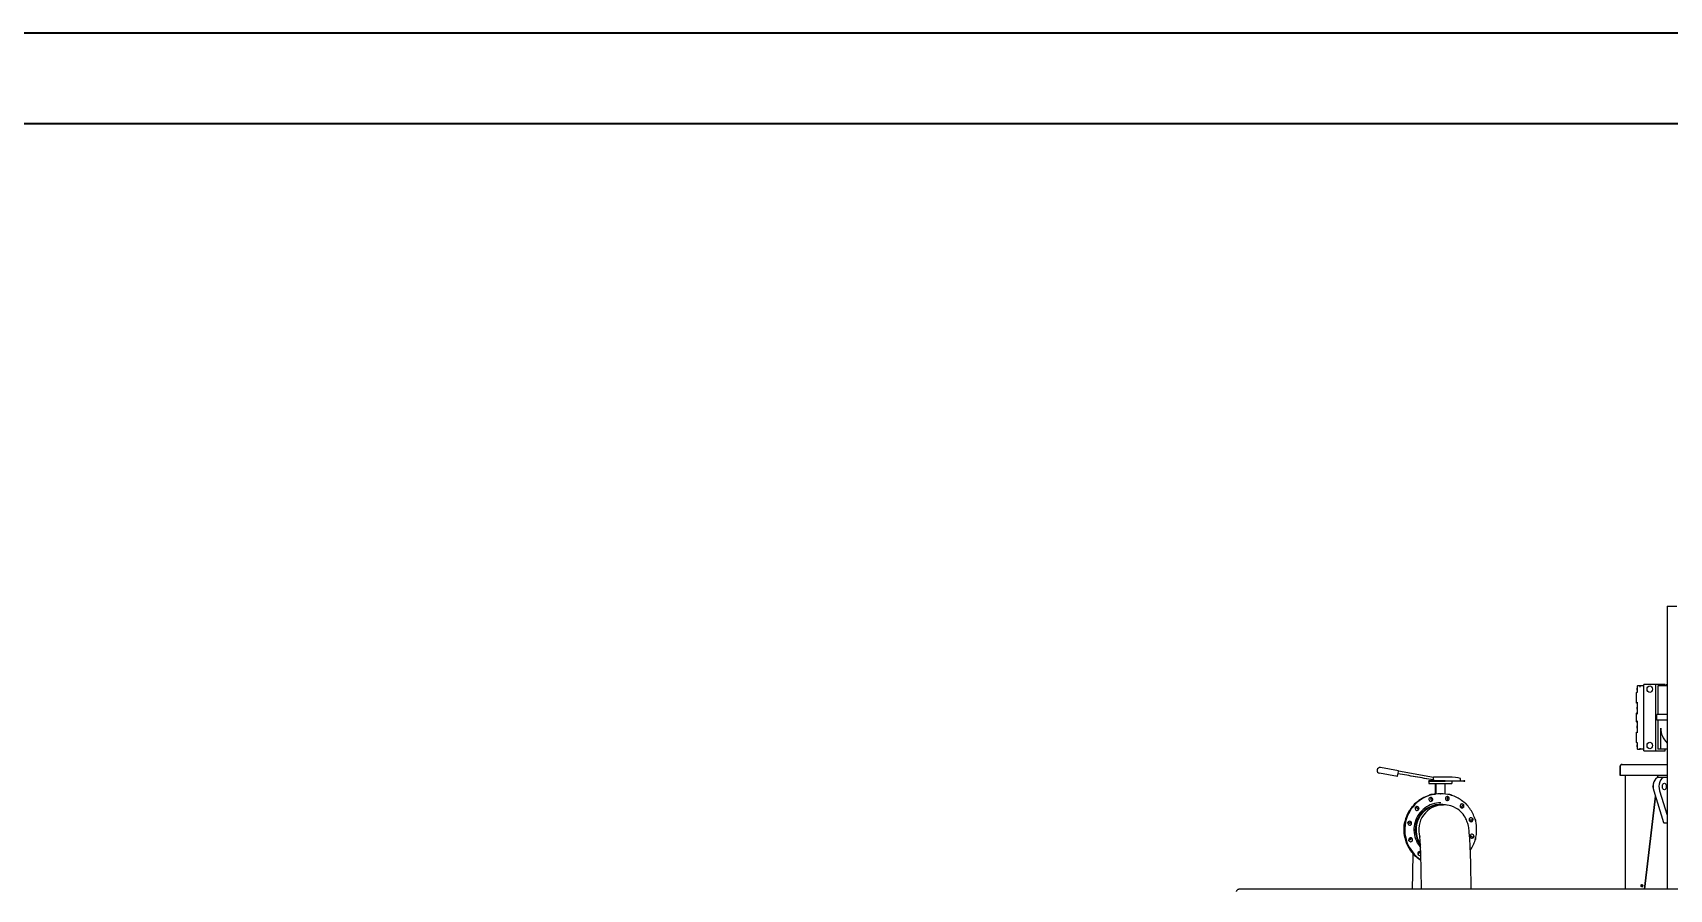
# Model space of a CAD drawing. Header units: millimetres. Extents: x 0 to 118900, y 0 to 84100.
# Drawn here: x 45974 to 54964, y 79400 to 84100 of the extents above; entities that cross this region are included whole.
import ezdxf

# ---------------------------------------------------------------- set-up
doc = ezdxf.new("R2010")
doc.units = ezdxf.units.MM
doc.header["$LTSCALE"] = 100
doc.layers.get('0').update_dxf_attribs({"lineweight": 18})
doc.layers.add('Border', color=7, linetype='Continuous', lineweight=35)
doc.layers.add('Visible', color=7, linetype='Continuous', lineweight=25)

# ---------------------------------------------------------------- blocks, each defined once
blk = doc.blocks.new('Borders Bigadan Border')
at = {"layer": 'Border'}
for p, q in [((0, 841), (1189, 841)), ((1184, 836), (20, 836))]:
    blk.add_line(p, q, dxfattribs=at)

msp = doc.modelspace()

# ---------------------------------------------------------------- linework, layer by layer
at = {"layer": 'Visible'}
for p, q in [((54952.37, 80952.7), (54952.37, 79400.35)), ((54952.37, 80952.7), (55005.37, 80952.7)), ((54781.53, 80479.2), (54784, 80479.2)), ((54781.53, 80479.2), (54781.53, 80462.82)), ((54786.42, 80479.2), (54784, 80479.2)), ((54786.42, 80503.15), (54785.65, 80502.39)), ((54785.65, 80502.39), (54786.42, 80502.39)), ((54785.65, 80502.39), (54785.65, 80492)), ((54785.65, 80492), (54786.42, 80492)), ((54785.65, 80492), (54786.42, 80491.24)), ((54786.42, 80509.2), (54786.42, 80479.2)), ((54803.41, 80515.2), (54789.95, 80515.2)), ((54803.41, 80509.2), (54803.41, 80515.2)), ((54824, 80515.2), (54803.41, 80515.2)), ((54824, 80159.2), (54824, 80523.2)), ((54888.71, 80523.2), (54824, 80523.2)), ((54941.34, 80523.2), (54888.71, 80523.2)), ((54888.71, 80523.2), (54888.71, 80159.2)), ((54952.37, 80515.2), (54900.47, 80515.2)), ((54900.47, 80515.2), (54900.47, 80358.2)), ((54941.34, 80515.2), (54941.34, 80523.2)), ((54952.37, 80520.7), (54946.91, 80520.7)), ((54946.91, 80515.2), (54946.91, 80520.7)), ((54781.53, 80444.54), (54781.53, 80430.82)), ((54786.42, 80399.15), (54785.65, 80398.39)), ((54785.65, 80398.39), (54785.65, 80388)), ((54786.42, 80398.39), (54785.65, 80398.39)), ((54785.65, 80388), (54786.42, 80387.24)), ((54786.42, 80388), (54785.65, 80388)), ((54786.42, 80426.1), (54786.42, 80360.29)), ((54781.53, 80348.54), (54781.53, 80334.82)), ((54786.42, 80296.15), (54785.65, 80295.39)), ((54785.65, 80295.39), (54785.65, 80285)), ((54786.42, 80295.39), (54785.65, 80295.39)), ((54785.65, 80285), (54786.42, 80284.24)), ((54786.42, 80285), (54785.65, 80285)), ((54786.42, 80323.1), (54786.42, 80257.29)), ((54952.37, 80358.2), (54894.59, 80358.2)), ((54894.59, 80328.2), (54894.59, 80358.2)), ((54952.37, 80328.2), (54894.59, 80328.2)), ((54900.47, 80328.2), (54900.47, 80168.2)), ((54916.64, 80168.2), (54916.64, 80284.28)), ((54781.53, 80252.54), (54781.53, 80238.82)), ((54781.53, 80220.54), (54781.53, 80204.2)), ((54784, 80204.2), (54781.53, 80204.2)), ((54784, 80204.2), (54786.42, 80204.2)), ((54786.42, 80192.15), (54785.65, 80191.39)), ((54785.65, 80191.39), (54785.65, 80181)), ((54786.42, 80191.39), (54785.65, 80191.39)), ((54786.42, 80204.2), (54786.42, 80174.2)), ((54785.65, 80181), (54786.42, 80180.24)), ((54786.42, 80181), (54785.65, 80181)), ((54789.95, 80168.2), (54803.41, 80168.2)), ((54803.41, 80168.2), (54803.41, 80174.2)), ((54824, 80168.2), (54803.41, 80168.2)), ((54824, 80159.2), (54888.71, 80159.2)), ((54888.71, 80159.2), (54941.34, 80159.2)), ((54916.64, 80168.2), (54900.47, 80168.2)), ((54952.37, 80168.2), (54916.64, 80168.2)), ((54941.34, 80159.2), (54941.34, 80168.2)), ((53470.32, 80018.53), (53371.92, 80035.89)), ((53475.88, 80050.04), (53377.48, 80067.41)), ((53475.92, 80049.03), (53667.85, 80015.2)), ((53695.4, 80015.2), (53667.85, 80015.2)), ((53694.62, 80016.2), (53695.5, 80016.2)), ((53694.62, 80015.2), (53694.62, 80016.2)), ((53695.5, 80016.2), (53717.49, 80016.2)), ((53695.5, 80014.94), (53695.5, 80016.2)), ((53717.49, 80014.63), (53717.49, 80016.2)), ((53752, 80015.2), (53717.49, 80015.2)), ((54693.18, 80074.2), (54693.18, 80024.2)), ((54694.44, 80024.2), (54693.18, 80024.2)), ((54694.44, 80024.2), (54694.44, 80074.2)), ((54952.37, 80024.2), (54694.44, 80024.2)), ((54704.21, 80084.19), (54704.21, 80084.2)), ((54704.21, 80084.2), (54704.36, 80084.2)), ((54704.36, 80084.2), (54952.37, 80084.2)), ((54721.24, 80024.2), (54721.24, 79400.35)), ((54898.96, 80012.4), (54900.34, 80024.2)), ((54900.34, 80024.2), (54898.96, 80012.4)), ((54936.52, 80013.2), (54904.17, 80013.2)), ((54952.37, 80013.2), (54936.52, 80013.2)), ((53733.27, 79995.2), (53643.55, 79995.2)), ((53643.55, 79992.2), (53643.55, 79995.2)), ((53643.55, 79992.2), (53733.27, 79992.2)), ((53643.55, 79992.2), (53643.55, 79980.2)), ((53643.55, 79992.2), (53733.27, 79992.2)), ((53643.55, 79980.2), (53768.55, 79980.2)), ((53661.84, 79920.23), (53659.76, 79920.23)), ((53666.76, 79995.2), (53666.76, 79999.21)), ((53668.41, 79995.2), (53668.41, 80001.2)), ((53679.04, 79921.59), (53679.04, 79980.2)), ((53681.12, 79980.2), (53681.12, 79921.89)), ((53707.77, 79923.7), (53708.27, 79923.7)), ((53733.07, 79922.13), (53733.07, 79980.2)), ((53733.27, 79995.2), (53834.4, 79995.2)), ((53834.4, 79992.2), (53733.27, 79992.2)), ((53752.35, 79920.23), (53750.27, 79920.23)), ((53768.55, 79992.2), (53768.55, 79980.2)), ((53816.03, 79995.2), (53816.03, 80001.2)), ((53840.04, 79995.2), (53834.4, 79995.2)), ((53834.4, 79992.2), (53840.04, 79992.2)), ((53840.04, 79992.2), (53840.04, 79995.2)), ((54878.23, 79939.67), (54932.58, 79766.37)), ((54910.58, 79939.67), (54952.37, 79806.41)), ((53707.73, 79862.7), (53708.61, 79862.7)), ((53708.61, 79862.7), (53723.58, 79862.7)), ((54827.47, 79400.35), (54887.14, 79911.23)), ((54887.14, 79911.23), (54827.47, 79400.35)), ((54935.69, 79763.2), (54952.37, 79763.2)), ((57818.06, 79400.35), (52606.05, 79400.35))]:
    msp.add_line(p, q, dxfattribs=at)
msp.add_arc((53374.7, 80051.65), 16, 79.992152, 259.992152, dxfattribs=at)
for centre, major_axis, ratio, start_param, end_param in [((54789.95, 80509.2), (0, 6), 0.5880512, 0, 1.5707963), ((54767.45, 80421.7), (-26.56, 19.03), 0.3340259, 4.179197, 4.3625198), ((54760.32, 80357.7), (-26.56, -19.03), 0.3340259, 2.2566924, 2.3978317), ((54760.32, 80325.7), (-26.56, 19.03), 0.3340259, 3.8853536, 4.0264929), ((54807.01, 80373.5), (-25.3, -18.13), 0.3340259, 5.3906592, 5.5493312), ((54808.02, 80309.7), (-26.56, 19.03), 0.3340259, 0.7437609, 0.8936016), ((55126.18, 80284.28), (-209.53, 0), 0.7158837, 0, 0.5926241), ((54767.45, 80261.7), (-26.56, -19.03), 0.3340259, 1.9206655, 2.1039883), ((54789.95, 80174.2), (0, -6), 0.5880512, 4.712389, 6.2831853), ((53473.1, 80034.28), (2.78, 15.76), 0.0393924, 3.1415927, 6.2831853), ((53667.85, 80001.2), (0, 14), 0.0400001, 4.712389, 6.2831853), ((53752, 80001.2), (71.47, 0), 0.195875, 0.4625237, 1.5707963), ((54904.17, 79963.2), (0, 50), 0.5880512, 0, 2.0607537), ((54936.52, 79963.2), (0, 50), 0.5880512, 0, 2.0607537), ((53707.77, 79726.2), (0, 197.5), 0.9991997, 0, 2.5613365), ((53659.76, 79895.23), (0, 25), 0.9991997, 0, 0.8253531), ((53661.84, 79895.23), (0, 25), 0.9991997, 6.0505281, 7.0469463), ((53704.33, 79726.2), (0, 197.5), 0.9991997, 0.1285536, 0.1962107), ((53750.27, 79895.23), (0, 25), 0.9991997, 0, 0.1504782), ((53752.35, 79895.23), (0, 25), 0.9991997, 5.5770922, 6.4787926), ((53815.46, 80001.2), (0, 14), 0.0407889, 4.712389, 5.1749126), ((54876.87, 79963.2), (0, 6), 0.8088237, 0.4071826, 2.7344101), ((54878.63, 79963.2), (0, -6), 0.8088237, 4.0351152, 5.3896627), ((53704.33, 79726.2), (0, 197.5), 0.9991997, 0.8356674, 1.2572148), ((53581.37, 79849.94), (0, 25), 0.9991997, 0.1503861, 1.442485), ((53440.43, 79879.59), (0, 120), 0.9991997, 4.5009024, 4.5064748), ((53440.75, 79879.59), (0, -120), 0.9991997, 1.3635482, 1.3648821), ((53582.57, 79849.94), (0, -25), 0.9991997, 4.5064748, 4.5128331), ((53707.77, 79726.2), (0, 139.5), 0.9991997, 6.0368294, 8.4995935), ((53583.45, 79849.94), (0, 25), 0.9991997, 0.261988, 1.3142929), ((53708.61, 79726.2), (0, 136.5), 0.9991997, 0, 2.17104), ((53708.61, 79726.2), (0, 136.5), 0.9991997, 0, 2.17104), ((53578.22, 79842.63), (0, 10.75), 0.9991997, 1.065417, 6.9034519), ((53704.33, 79726.2), (0, 197.5), 0.9991997, 0.3147073, 0.7296141), ((53583.45, 79849.94), (0, -8.65), 0.9991997, 4.3513049, 6.9370949), ((53552.63, 79991.88), (0, -120), 0.9991997, 0.2059142, 0.2082128), ((53577.98, 79842.63), (0, -10.75), 0.9991997, 0.011172, 3.1304207), ((53723.58, 79726.2), (0, 136.5), 0.9991997, 0, 1.8739651), ((53723.58, 79726.2), (0, 136.5), 0.9991997, 0, 1.8739651), ((53581.37, 79849.94), (0, -8.65), 0.9991997, 0.12062, 0.9610817), ((53653.87, 79892.35), (0, 10.75), 0.9991997, 0.5418182, 6.3798531), ((53661.84, 79895.23), (0, -8.65), 0.9991997, 3.713203, 6.3862437), ((53653.63, 79892.35), (0, -10.75), 0.9991997, 0.011172, 3.1304207), ((53659.76, 79895.23), (0, -8.65), 0.9991997, 0.12062, 0.3957826), ((53744.24, 79897.55), (0, -10.75), 0.9991997, 3.1598121, 8.997847), ((53752.35, 79895.23), (0, 8.65), 0.9991997, 6.2442993, 8.9218125), ((53744, 79897.55), (0, -10.75), 0.9991997, 0.011172, 2.7146617), ((53750.27, 79895.23), (0, 8.65), 0.9991997, 5.9638716, 6.1625653), ((53825.1, 79856.84), (0, -10.75), 0.9991997, 2.6362133, 8.4742482), ((53830.74, 79849.94), (0, 8.65), 0.9991997, 5.6866186, 8.2858186), ((53824.86, 79856.84), (0, 10.75), 0.9991997, 5.777806, 6.2720133), ((53824.86, 79856.84), (0, -10.75), 0.9991997, 0.011172, 2.1910629), ((53828.66, 79849.94), (0, 8.65), 0.9991997, 5.3737098, 6.1625653), ((53830.74, 79849.94), (0, 25), 0.9991997, 5.1110019, 5.8942718), ((53704.33, 79726.2), (0, 197.5), 0.9991997, 1.3587585, 1.7828341), ((53536.11, 79771.49), (0, 25), 0.9991997, 0.6165805, 2.0094611), ((53538.19, 79771.49), (0, -25), 0.9991997, 3.9099483, 4.9932363), ((53399.36, 79726.2), (0, 120), 0.9991997, 5.0171003, 5.0300735), ((53537.31, 79771.49), (0, -25), 0.9991997, 5.0300735, 5.06441), ((53399.68, 79726.2), (0, -120), 0.9991997, 1.8810564, 1.8884809), ((53440.43, 79879.59), (0, 120), 0.9991997, 3.8711057, 3.8827786), ((53440.75, 79879.59), (0, -120), 0.9991997, 0.729513, 0.7359137), ((53537.31, 79771.49), (0, -25), 0.9991997, 3.8413478, 3.8711057), ((53537.53, 79761.71), (0, 10.75), 0.9991997, 1.5890158, 7.4270506), ((53538.19, 79771.49), (0, -8.65), 0.9991997, 4.9773857, 7.4280974), ((53536.11, 79771.49), (0, -8.65), 0.9991997, 0.12062, 1.3543472), ((53537.29, 79761.71), (0, -10.75), 0.9991997, 0.011172, 3.1304207), ((53874.78, 79781.12), (0, -10.75), 0.9991997, 2.1126145, 7.9506494), ((53876, 79771.49), (0, 8.65), 0.9991997, 5.1896638, 7.655655), ((53874.54, 79781.12), (0, 10.75), 0.9991997, 5.2542072, 6.2720133), ((53874.54, 79781.12), (0, -10.75), 0.9991997, 0.011172, 1.6674641), ((53873.92, 79771.49), (0, 8.65), 0.9991997, 4.9669036, 6.1625653), ((53876, 79771.49), (0, 25), 0.9991997, 4.6231967, 5.3287516), ((54935.69, 79769.2), (0, -6), 0.5880512, 5.2023463, 6.2831853), ((53536.11, 79680.9), (0, 25), 0.9991997, 1.1321316, 2.5250121), ((53538.19, 79680.9), (0, -25), 0.9991997, 4.4315416, 5.5148296), ((53399.36, 79726.2), (0, 120), 0.9991997, 4.3947044, 4.4076777), ((53399.68, 79726.2), (0, -120), 0.9991997, 1.2531118, 1.2605363), ((53537.31, 79680.9), (0, -25), 0.9991997, 4.360368, 4.3947044), ((53704.33, 79726.2), (0, 197.5), 0.9991997, 1.8843779, 2.3059253), ((53440.43, 79572.81), (0, 120), 0.9991997, 5.5419993, 5.5536723), ((53537.31, 79680.9), (0, -25), 0.9991997, 5.5536723, 5.5834301), ((53440.75, 79572.81), (0, -120), 0.9991997, 2.405679, 2.4120797), ((53542.73, 79671.27), (0, 10.75), 0.9991997, 2.1126145, 7.9506494), ((53538.19, 79680.9), (0, -8.65), 0.9991997, 5.5582115, 7.8773021), ((53536.11, 79680.9), (0, -8.65), 0.9991997, 0.12062, 1.6736057), ((53542.49, 79671.27), (0, -10.75), 0.9991997, 0.011172, 3.1304207), ((53879.98, 79690.68), (0, -10.75), 0.9991997, 1.5890158, 7.4270506), ((53876, 79680.9), (0, 8.65), 0.9991997, 4.7370788, 7.0694602), ((53873.92, 79680.9), (0, 8.65), 0.9991997, 4.6431833, 6.1625653), ((53879.74, 79690.68), (0, 10.75), 0.9991997, 4.7306084, 6.2720133), ((53879.74, 79690.68), (0, -10.75), 0.9991997, 0.011172, 1.1438653), ((53876, 79680.9), (0, 25), 0.9991997, 4.0960263, 4.8015812), ((53581.37, 79602.45), (0, -25), 0.9991997, 4.8407003, 6.1327992), ((53440.43, 79572.81), (0, 120), 0.9991997, 4.9183032, 4.9238756), ((53440.75, 79572.81), (0, -120), 0.9991997, 1.7767106, 1.7780444), ((53582.57, 79602.45), (0, -25), 0.9991997, 4.9119449, 4.9183032), ((53583.45, 79602.45), (0, -25), 0.9991997, 4.9688924, 6.0211973), ((53704.33, 79726.2), (0, 197.5), 0.9991997, 2.4119785, 2.5824168), ((53552.63, 79460.52), (0, 120), 0.9991997, 6.0749725, 6.0772711), ((53592.41, 79595.55), (0, 10.75), 0.9991997, 5.7207322, 8.4742482), ((53583.45, 79602.45), (0, -8.65), 0.9991997, 6.0898245, 8.3066899), ((53581.37, 79602.45), (0, -8.65), 0.9991997, 0.12062, 1.9740602), ((53592.41, 79595.55), (0, -10.75), 0.9991997, 5.777806, 6.9180617), ((53592.17, 79595.55), (0, 10.75), 0.9991997, 5.6934007, 6.2720133), ((53592.17, 79595.55), (0, -10.75), 0.9991997, 0.011172, 0.6622098), ((54815.05, 79418.84), (0, 6), 0.8088237, 0.1827772, 2.9588154), ((54815.05, 79418.84), (0, -4.19), 0.8088237, 2.2934131, 7.1313649), ((54817.99, 79418.84), (0, -4.19), 0.8088237, 3.590526, 5.834252)]:
    msp.add_ellipse(centre, major_axis=major_axis, ratio=ratio, start_param=start_param, end_param=end_param, dxfattribs=at)
for centre, major_axis, ratio in [((54856.35, 80498.2), (0, 18), 0.8088237), ((54856.35, 80188.2), (0, 18), 0.8088237), ((54936.52, 79963.2), (0, -18), 0.5880512), ((54813.29, 79418.84), (0, -6), 0.8088237)]:
    msp.add_ellipse(centre, major_axis=major_axis, ratio=ratio, dxfattribs=at)
for points, knots in [([(54781.53, 80462.82), (54781.53, 80462.78), (54781.53, 80462.74), (54781.53, 80462.37), (54781.54, 80462.03), (54781.56, 80461.7)], [0.71496375, 0.71496375, 0.71496375, 0.71496375, 0.72921326, 0.72921326, 0.84427189, 0.84427189, 0.84427189, 0.84427189]), ([(54781.56, 80461.7), (54781.62, 80460.95), (54781.71, 80460.12), (54781.89, 80458.36), (54781.97, 80457.43), (54782.09, 80455.55), (54782.12, 80454.61), (54782.12, 80453.7), (54782.12, 80452.78), (54782.09, 80451.84), (54781.97, 80449.96), (54781.89, 80449.03), (54781.71, 80447.27), (54781.62, 80446.45), (54781.56, 80445.7)], [-0.8140675, -0.8140675, -0.8140675, -0.8140675, -0.547021, -0.547021, -0.2735105, -0.2735105, 0, 0, 0, 0.2735105, 0.2735105, 0.547021, 0.547021, 0.8140675, 0.8140675, 0.8140675, 0.8140675]), ([(54781.56, 80445.7), (54781.56, 80445.61), (54781.55, 80445.52), (54781.53, 80445.14), (54781.53, 80444.84), (54781.53, 80444.54)], [4.5785227, 4.5785227, 4.5785227, 4.5785227, 4.6072949, 4.6072949, 4.70720762, 4.70720762, 4.70720762, 4.70720762]), ([(54781.53, 80430.82), (54781.53, 80430.78), (54781.53, 80430.74), (54781.53, 80430.37), (54781.54, 80430.03), (54781.56, 80429.7)], [0.71496375, 0.71496375, 0.71496375, 0.71496375, 0.72921326, 0.72921326, 0.84427189, 0.84427189, 0.84427189, 0.84427189]), ([(54781.56, 80429.7), (54781.62, 80428.95), (54781.71, 80428.12), (54781.89, 80426.36), (54781.97, 80425.43), (54782.04, 80424.35), (54782.05, 80424.22), (54782.06, 80424.08)], [-0.81406748, -0.81406748, -0.81406748, -0.81406748, -0.54702099, -0.54702099, -0.27351049, -0.27351049, -0.23359045, -0.23359045, -0.23359045, -0.23359045]), ([(54784, 80426.1), (54783.56, 80425.72), (54783.12, 80425.3), (54782.48, 80424.61), (54782.25, 80424.33), (54782.06, 80424.08)], [0, 0, 0, 0, 0.19958644, 0.19958644, 0.34985164, 0.34985164, 0.34985164, 0.34985164]), ([(54782.06, 80424.08), (54782.08, 80424.05), (54782.1, 80424.01), (54782.24, 80423.8), (54782.38, 80423.64), (54782.52, 80423.51)], [-1.155633228, -1.155633228, -1.155633228, -1.155633228, -1.141855615, -1.141855615, -1.0661431, -1.0661431, -1.0661431, -1.0661431]), ([(54781.56, 80349.7), (54781.56, 80349.61), (54781.55, 80349.52), (54781.53, 80349.14), (54781.53, 80348.84), (54781.53, 80348.54)], [4.5785227, 4.5785227, 4.5785227, 4.5785227, 4.6072949, 4.6072949, 4.70720762, 4.70720762, 4.70720762, 4.70720762]), ([(54781.53, 80334.82), (54781.53, 80334.78), (54781.53, 80334.74), (54781.53, 80334.37), (54781.54, 80334.03), (54781.56, 80333.7)], [0.71496375, 0.71496375, 0.71496375, 0.71496375, 0.72921326, 0.72921326, 0.84427189, 0.84427189, 0.84427189, 0.84427189]), ([(54781.86, 80362.58), (54781.93, 80361.9), (54781.99, 80361.2), (54782.09, 80359.55), (54782.12, 80358.61), (54782.12, 80357.7), (54782.12, 80356.78), (54782.09, 80355.84), (54781.97, 80353.96), (54781.89, 80353.03), (54781.71, 80351.27), (54781.62, 80350.45), (54781.56, 80349.7)], [-0.478438, -0.478438, -0.478438, -0.478438, -0.2735105, -0.2735105, 0, 0, 0, 0.2735105, 0.2735105, 0.547021, 0.547021, 0.8140675, 0.8140675, 0.8140675, 0.8140675]), ([(54781.56, 80333.7), (54781.62, 80332.95), (54781.71, 80332.12), (54781.89, 80330.36), (54781.97, 80329.43), (54782.09, 80327.55), (54782.12, 80326.61), (54782.12, 80325.7), (54782.12, 80324.78), (54782.09, 80323.84), (54781.99, 80322.2), (54781.93, 80321.5), (54781.86, 80320.81)], [-0.8140675, -0.8140675, -0.8140675, -0.8140675, -0.547021, -0.547021, -0.2735105, -0.2735105, 0, 0, 0, 0.2735105, 0.2735105, 0.478438, 0.478438, 0.478438, 0.478438]), ([(54784, 80360.29), (54783.56, 80360.67), (54783.12, 80361.09), (54782.39, 80361.88), (54782.09, 80362.25), (54781.88, 80362.55), (54781.87, 80362.56), (54781.86, 80362.58)], [0, 0, 0, 0, 0.19958644, 0.19958644, 0.39917289, 0.39917289, 0.40724027, 0.40724027, 0.40724027, 0.40724027]), ([(54784, 80323.1), (54783.56, 80322.72), (54783.12, 80322.3), (54782.39, 80321.51), (54782.09, 80321.14), (54781.88, 80320.84), (54781.87, 80320.83), (54781.86, 80320.81)], [0, 0, 0, 0, 0.19958644, 0.19958644, 0.39917289, 0.39917289, 0.40724027, 0.40724027, 0.40724027, 0.40724027]), ([(54781.56, 80253.7), (54781.56, 80253.61), (54781.55, 80253.52), (54781.53, 80253.14), (54781.53, 80252.84), (54781.53, 80252.54)], [4.5785227, 4.5785227, 4.5785227, 4.5785227, 4.6072949, 4.6072949, 4.70720762, 4.70720762, 4.70720762, 4.70720762]), ([(54781.53, 80238.82), (54781.53, 80238.78), (54781.53, 80238.74), (54781.53, 80238.37), (54781.54, 80238.03), (54781.56, 80237.7)], [0.71496375, 0.71496375, 0.71496375, 0.71496375, 0.72921326, 0.72921326, 0.84427189, 0.84427189, 0.84427189, 0.84427189]), ([(54781.56, 80221.7), (54781.56, 80221.61), (54781.55, 80221.52), (54781.53, 80221.14), (54781.53, 80220.84), (54781.53, 80220.54)], [4.5785227, 4.5785227, 4.5785227, 4.5785227, 4.6072949, 4.6072949, 4.70720762, 4.70720762, 4.70720762, 4.70720762]), ([(54782.06, 80259.31), (54782.05, 80259.17), (54782.04, 80259.04), (54781.97, 80257.96), (54781.89, 80257.03), (54781.71, 80255.27), (54781.62, 80254.45), (54781.56, 80253.7)], [0.23359045, 0.23359045, 0.23359045, 0.23359045, 0.27351049, 0.27351049, 0.54702099, 0.54702099, 0.81406748, 0.81406748, 0.81406748, 0.81406748]), ([(54781.56, 80237.7), (54781.62, 80236.95), (54781.71, 80236.12), (54781.89, 80234.36), (54781.97, 80233.43), (54782.09, 80231.55), (54782.12, 80230.61), (54782.12, 80229.7), (54782.12, 80228.78), (54782.09, 80227.84), (54781.97, 80225.96), (54781.89, 80225.03), (54781.71, 80223.27), (54781.62, 80222.45), (54781.56, 80221.7)], [-0.8140675, -0.8140675, -0.8140675, -0.8140675, -0.547021, -0.547021, -0.2735105, -0.2735105, 0, 0, 0, 0.2735105, 0.2735105, 0.547021, 0.547021, 0.8140675, 0.8140675, 0.8140675, 0.8140675]), ([(54782.52, 80259.88), (54782.38, 80259.75), (54782.24, 80259.59), (54782.1, 80259.38), (54782.08, 80259.35), (54782.06, 80259.31)], [-1.681979215, -1.681979215, -1.681979215, -1.681979215, -1.6062667, -1.6062667, -1.592489087, -1.592489087, -1.592489087, -1.592489087]), ([(54784, 80257.29), (54783.56, 80257.67), (54783.12, 80258.09), (54782.48, 80258.78), (54782.25, 80259.06), (54782.06, 80259.31)], [0, 0, 0, 0, 0.19958644, 0.19958644, 0.34985164, 0.34985164, 0.34985164, 0.34985164]), ([(53666.84, 79999.2), (53634.09, 80005.01), (53601.34, 80010.85), (53536.94, 80022.33), (53505.28, 80027.97), (53473.62, 80033.59)], [0, 0, 0, 0, 10.0000013, 10.0000013, 19.6682252, 19.6682252, 19.6682252, 19.6682252]), ([(53668.33, 79999.2), (53635.51, 80005.01), (53602.7, 80010.85), (53537.81, 80022.39), (53505.73, 80028.09), (53473.65, 80033.78)], [0, 0, 0, 0, 10.0000013, 10.0000013, 19.7747896, 19.7747896, 19.7747896, 19.7747896]), ([(54704.21, 80084.2), (54701.32, 80084.2), (54698.45, 80083.12), (54696.41, 80081.27), (54694.5, 80079.54), (54693.34, 80077.16), (54693.19, 80074.72), (54693.18, 80074.55), (54693.18, 80074.37), (54693.18, 80074.2)], [1.5707963, 1.5707963, 1.5707963, 1.5707963, 2.3561945, 2.3561945, 2.3561945, 3.0889928, 3.0889928, 3.0889928, 3.1415927, 3.1415927, 3.1415927, 3.1415927]), ([(54694.44, 80074.2), (54694.44, 80076.64), (54695.36, 80079.07), (54696.99, 80080.89), (54698.64, 80082.74), (54701, 80083.93), (54703.46, 80084.15), (54703.76, 80084.18), (54704.06, 80084.2), (54704.36, 80084.2)], [-3.1415927, -3.1415927, -3.1415927, -3.1415927, -2.4087943, -2.4087943, -2.4087943, -1.6614579, -1.6614579, -1.6614579, -1.5707963, -1.5707963, -1.5707963, -1.5707963]), ([(53666.88, 79999.45), (53666.87, 79999.34), (53666.86, 79999.26), (53666.85, 79999.22), (53666.85, 79999.2), (53666.84, 79999.2), (53666.84, 79999.2)], [0.33660056, 0.33660056, 0.33660056, 0.33660056, 0.44667898, 0.44667898, 0.44667898, 0.50225962, 0.50225962, 0.50225962, 0.50225962]), ([(53668.41, 80001.2), (53668.41, 80000.66), (53668.4, 80000.13), (53668.39, 79999.75), (53668.38, 79999.48), (53668.36, 79999.29), (53668.35, 79999.22), (53668.34, 79999.2), (53668.34, 79999.2), (53668.33, 79999.2)], [0, 0, 0, 0, 0.25614449, 0.25614449, 0.25614449, 0.44667898, 0.44667898, 0.44667898, 0.5022548, 0.5022548, 0.5022548, 0.5022548]), ([(53870.97, 79614.4), (53882.54, 79631.27), (53891.47, 79649.96), (53903.37, 79689.74), (53906.16, 79710.9), (53904.93, 79753.02), (53900.92, 79773.97), (53886.51, 79813.56), (53876.12, 79832.19), (53850, 79865.24), (53834.28, 79879.65), (53799.1, 79902.8), (53779.65, 79911.53), (53742.69, 79921.43), (53725.48, 79923.7), (53708.27, 79923.7)], [1.9588365, 1.9588365, 1.9588365, 1.9588365, 2.2697012, 2.2697012, 2.5897264, 2.5897264, 2.9097565, 2.9097565, 3.2297796, 3.2297796, 3.5497866, 3.5497866, 3.8697747, 3.8697747, 4.1313466, 4.1313466, 4.1313466, 4.1313466]), ([(53515.73, 79785.94), (53516.56, 79788.57), (53517.45, 79791.18), (53525.6, 79813.56), (53535.99, 79832.19), (53552.01, 79852.47), (53555.12, 79856.12), (53558.35, 79859.64)], [2.92532956, 2.92532956, 2.92532956, 2.92532956, 2.96720015, 2.96720015, 3.28722325, 3.28722325, 3.35990756, 3.35990756, 3.35990756, 3.35990756]), ([(53708.27, 79873.7), (53692.55, 79873.7), (53676.84, 79871.16), (53646.99, 79861.26), (53632.87, 79853.9), (53607.65, 79835.1), (53596.56, 79823.67), (53578.53, 79797.89), (53571.59, 79783.55), (53562.58, 79753.41), (53560.51, 79737.61), (53561.42, 79706.16), (53564.42, 79690.51), (53575.18, 79660.94), (53582.94, 79647.03), (53594.11, 79632.89), (53595.58, 79631.12), (53597.08, 79629.39)], [4.1313466, 4.1313466, 4.1313466, 4.1313466, 4.45139, 4.45139, 4.7714248, 4.7714248, 5.0914372, 5.0914372, 5.4114223, 5.4114223, 5.7313861, 5.7313861, 6.0513429, 6.0513429, 6.3713097, 6.3713097, 6.4180404, 6.4180404, 6.4180404, 6.4180404]), ([(53568.82, 79847.84), (53568.89, 79847.98), (53568.98, 79848.12), (53569.59, 79849.12), (53570.24, 79849.9), (53571.3, 79850.87), (53571.63, 79851.13), (53571.97, 79851.38)], [-2.17747426, -2.17747426, -2.17747426, -2.17747426, -2.12868784, -2.12868784, -1.82469566, -1.82469566, -1.69810299, -1.69810299, -1.69810299, -1.69810299]), ([(53571.9, 79873.07), (53579.27, 79879.7), (53587.14, 79885.78), (53610.32, 79901.03), (53626.56, 79908.8), (53643.55, 79914.26)], [3.45657572, 3.45657572, 3.45657572, 3.45657572, 3.60723023, 3.60723023, 3.87836828, 3.87836828, 3.87836828, 3.87836828]), ([(53648.34, 79901.56), (53648.47, 79901.65), (53648.62, 79901.73), (53649.65, 79902.29), (53650.6, 79902.64), (53652, 79902.95), (53652.42, 79903.01), (53652.84, 79903.05)], [-2.17747426, -2.17747426, -2.17747426, -2.17747426, -2.12868784, -2.12868784, -1.82469566, -1.82469566, -1.69810299, -1.69810299, -1.69810299, -1.69810299]), ([(53875.16, 79400.35), (53875.03, 79422.16), (53874.83, 79443.71), (53874.06, 79503.28), (53873.31, 79539.96), (53871.39, 79606.26), (53870.21, 79635.84), (53867.45, 79686.03), (53866, 79706.04), (53862.65, 79733.32), (53861.78, 79741.16), (53857.36, 79758.67), (53856.19, 79762.95), (53852.03, 79774.91), (53849.32, 79782.77), (53836.28, 79804.53), (53828.72, 79816.59), (53800, 79840.33), (53784.24, 79850.5), (53751.07, 79860.5), (53737.36, 79862.7), (53723.58, 79862.7)], [3.2847661, 3.2847661, 3.2847661, 3.2847661, 3.4557519, 3.4557519, 3.7699112, 3.7699112, 4.0840704, 4.0840704, 4.3982297, 4.3982297, 4.5553093, 4.5553093, 4.5980275, 4.5980275, 4.6457775, 4.6457775, 4.6793358, 4.6793358, 4.700325, 4.700325, 4.712389, 4.712389, 4.712389, 4.712389]), ([(53744.04, 79908.3), (53744.38, 79908.31), (53744.72, 79908.3), (53745.93, 79908.21), (53746.8, 79908.03), (53747.99, 79907.63), (53748.34, 79907.5), (53748.69, 79907.34)], [-2.17736247, -2.17736247, -2.17736247, -2.17736247, -2.07623279, -2.07623279, -1.81189965, -1.81189965, -1.69812221, -1.69812221, -1.69812221, -1.69812221]), ([(53748.45, 79907.34), (53748.37, 79907.38), (53748.29, 79907.41), (53747.83, 79907.61), (53747.43, 79907.75), (53746.88, 79907.91), (53746.71, 79907.96), (53746.48, 79908.01), (53746.41, 79908.03), (53746.31, 79908.05), (53746.28, 79908.06), (53746.23, 79908.07), (53746.21, 79908.07), (53746.17, 79908.08), (53746.15, 79908.09), (53746.1, 79908.1), (53746.08, 79908.1), (53745.99, 79908.12), (53745.93, 79908.13), (53745.34, 79908.23), (53744.8, 79908.29), (53744.21, 79908.3), (53744.16, 79908.3), (53744.12, 79908.3)], [-0.5865445, -0.5865445, -0.5865445, -0.5865445, -0.56031937, -0.56031937, -0.43572732, -0.43572732, -0.38549956, -0.38549956, -0.36394548, -0.36394548, -0.3544657, -0.3544657, -0.34825174, -0.34825174, -0.3423328, -0.3423328, -0.33431261, -0.33431261, -0.31612682, -0.31612682, -0.15331458, -0.15331458, -0.13981495, -0.13981495, -0.13981495, -0.13981495]), ([(53833.6, 79863.09), (53833.56, 79863.14), (53833.53, 79863.19), (53833.24, 79863.57), (53832.97, 79863.9), (53832.56, 79864.34), (53832.43, 79864.46), (53832.25, 79864.64), (53832.2, 79864.69), (53832.12, 79864.76), (53832.09, 79864.78), (53832.05, 79864.83), (53832.03, 79864.84), (53831.99, 79864.87), (53831.98, 79864.89), (53831.94, 79864.92), (53831.92, 79864.94), (53831.84, 79865), (53831.79, 79865.05), (53831.35, 79865.41), (53830.94, 79865.71), (53830.36, 79866.07), (53830.21, 79866.16), (53830.06, 79866.25)], [-0.58655604, -0.58655604, -0.58655604, -0.58655604, -0.56860176, -0.56860176, -0.44141973, -0.44141973, -0.38852088, -0.38852088, -0.36684627, -0.36684627, -0.35574303, -0.35574303, -0.34855493, -0.34855493, -0.3417734, -0.3417734, -0.33268463, -0.33268463, -0.31326392, -0.31326392, -0.16085624, -0.16085624, -0.10822185, -0.10822185, -0.10822185, -0.10822185]), ([(53830.3, 79866.25), (53830.44, 79866.17), (53830.58, 79866.09), (53831.58, 79865.47), (53832.36, 79864.82), (53833.33, 79863.76), (53833.59, 79863.43), (53833.84, 79863.09)], [-2.17747426, -2.17747426, -2.17747426, -2.17747426, -2.12868784, -2.12868784, -1.82469566, -1.82469566, -1.69810299, -1.69810299, -1.69810299, -1.69810299]), ([(53511.23, 79683.13), (53507.66, 79699.13), (53506.09, 79715.57), (53506.93, 79744.5), (53508.5, 79757.01), (53511.23, 79769.26)], [2.39815925, 2.39815925, 2.39815925, 2.39815925, 2.64717005, 2.64717005, 2.83782851, 2.83782851, 2.83782851, 2.83782851]), ([(53526.79, 79761.51), (53526.79, 79761.85), (53526.8, 79762.19), (53526.89, 79763.4), (53527.06, 79764.27), (53527.46, 79765.46), (53527.6, 79765.82), (53527.76, 79766.16)], [-2.17736247, -2.17736247, -2.17736247, -2.17736247, -2.07623279, -2.07623279, -1.81189965, -1.81189965, -1.69812221, -1.69812221, -1.69812221, -1.69812221]), ([(53885.23, 79782.16), (53885.22, 79782.22), (53885.22, 79782.28), (53885.16, 79782.76), (53885.09, 79783.18), (53884.95, 79783.76), (53884.91, 79783.93), (53884.84, 79784.17), (53884.82, 79784.24), (53884.79, 79784.34), (53884.77, 79784.38), (53884.76, 79784.44), (53884.75, 79784.46), (53884.73, 79784.5), (53884.73, 79784.53), (53884.71, 79784.58), (53884.7, 79784.6), (53884.67, 79784.69), (53884.65, 79784.75), (53884.45, 79785.29), (53884.24, 79785.76), (53883.92, 79786.36), (53883.83, 79786.51), (53883.74, 79786.66)], [-0.58655604, -0.58655604, -0.58655604, -0.58655604, -0.56860176, -0.56860176, -0.44141973, -0.44141973, -0.38852088, -0.38852088, -0.36684627, -0.36684627, -0.35574303, -0.35574303, -0.34855493, -0.34855493, -0.3417734, -0.3417734, -0.33268463, -0.33268463, -0.31326392, -0.31326392, -0.16085624, -0.16085624, -0.10822185, -0.10822185, -0.10822185, -0.10822185]), ([(53883.98, 79786.66), (53884.07, 79786.52), (53884.15, 79786.38), (53884.71, 79785.35), (53885.06, 79784.39), (53885.36, 79782.99), (53885.43, 79782.58), (53885.47, 79782.16)], [-2.17747426, -2.17747426, -2.17747426, -2.17747426, -2.12868784, -2.12868784, -1.82469566, -1.82469566, -1.69810299, -1.69810299, -1.69810299, -1.69810299]), ([(53558.35, 79592.75), (53552.52, 79599.11), (53547.11, 79605.85), (53530.72, 79629.29), (53521.77, 79647.41), (53515.73, 79666.45)], [1.8760802, 1.8760802, 1.8760802, 1.8760802, 2.0071345, 2.0071345, 2.3106582, 2.3106582, 2.3106582, 2.3106582]), ([(53533.53, 79665.73), (53533.44, 79665.87), (53533.36, 79666.01), (53532.8, 79667.04), (53532.45, 79668), (53532.14, 79669.4), (53532.08, 79669.82), (53532.04, 79670.23)], [-2.17747426, -2.17747426, -2.17747426, -2.17747426, -2.12868784, -2.12868784, -1.82469566, -1.82469566, -1.69810299, -1.69810299, -1.69810299, -1.69810299]), ([(53602.16, 79400.35), (53602.03, 79420.98), (53601.84, 79441.35), (53601.46, 79470.42), (53601.33, 79479.55), (53601.03, 79497.64), (53600.86, 79506.59), (53600.51, 79524.12), (53600.32, 79532.7), (53599.91, 79549.32), (53599.69, 79557.37), (53599.24, 79572.82), (53599.01, 79580.23), (53598.52, 79594.65), (53598.26, 79601.65), (53597.73, 79615.08), (53597.45, 79621.51), (53596.89, 79633.65), (53596.6, 79639.38), (53595.21, 79664.84), (53593.97, 79680.49), (53592.8, 79691.08), (53592.55, 79692.85), (53592.49, 79693.24), (53592.49, 79693.26), (53592.49, 79693.26)], [3.2890045, 3.2890045, 3.2890045, 3.2890045, 3.4557519, 3.4557519, 3.5337079, 3.5337079, 3.6127252, 3.6127252, 3.6918004, 3.6918004, 3.7699112, 3.7699112, 3.846363, 3.846363, 3.9239418, 3.9239418, 4.0016633, 4.0016633, 4.0784752, 4.0784752, 4.3651431, 4.3651431, 4.4594851, 4.4594851, 4.4702569, 4.4702569, 4.4702569, 4.4702569]), ([(53889.51, 79686.23), (53889.55, 79686.31), (53889.58, 79686.39), (53889.78, 79686.85), (53889.92, 79687.24), (53890.09, 79687.8), (53890.13, 79687.97), (53890.19, 79688.2), (53890.2, 79688.27), (53890.23, 79688.37), (53890.23, 79688.4), (53890.24, 79688.45), (53890.25, 79688.47), (53890.26, 79688.51), (53890.26, 79688.53), (53890.27, 79688.58), (53890.27, 79688.6), (53890.29, 79688.69), (53890.3, 79688.75), (53890.41, 79689.34), (53890.46, 79689.88), (53890.48, 79690.58), (53890.48, 79690.73), (53890.48, 79690.88)], [-0.5865445, -0.5865445, -0.5865445, -0.5865445, -0.56031937, -0.56031937, -0.43572732, -0.43572732, -0.38549956, -0.38549956, -0.36394548, -0.36394548, -0.3544657, -0.3544657, -0.34825174, -0.34825174, -0.3423328, -0.3423328, -0.33431261, -0.33431261, -0.31612682, -0.31612682, -0.15331458, -0.15331458, -0.1082215, -0.1082215, -0.1082215, -0.1082215]), ([(53890.72, 79690.88), (53890.72, 79690.54), (53890.71, 79690.2), (53890.62, 79688.99), (53890.45, 79688.12), (53890.05, 79686.93), (53889.91, 79686.57), (53889.75, 79686.23)], [-2.17736247, -2.17736247, -2.17736247, -2.17736247, -2.07623279, -2.07623279, -1.81189965, -1.81189965, -1.69812221, -1.69812221, -1.69812221, -1.69812221]), ([(53555.44, 79595.99), (53554.41, 79565.65), (53553.58, 79531.72), (53552.46, 79465.07), (53552.1, 79433), (53551.91, 79400.35)], [4.00987635, 4.00987635, 4.00987635, 4.00987635, 4.31320672, 4.31320672, 4.56921556, 4.56921556, 4.56921556, 4.56921556]), ([(53599.66, 79558.46), (53594.97, 79561.37), (53590.41, 79564.48), (53581.11, 79571.41), (53576.41, 79575.26), (53571.9, 79579.32)], [1.60328205, 1.60328205, 1.60328205, 1.60328205, 1.68714313, 1.68714313, 1.77941204, 1.77941204, 1.77941204, 1.77941204]), ([(53587.21, 79586.15), (53587.07, 79586.22), (53586.93, 79586.31), (53585.93, 79586.92), (53585.15, 79587.57), (53584.18, 79588.63), (53583.92, 79588.96), (53583.67, 79589.3)], [-2.17747426, -2.17747426, -2.17747426, -2.17747426, -2.12868784, -2.12868784, -1.82469566, -1.82469566, -1.69810299, -1.69810299, -1.69810299, -1.69810299]), ([(52606.05, 79400.35), (52604.53, 79400.35), (52602.86, 79400.2), (52599.59, 79399.55), (52597.99, 79399.06), (52595.18, 79397.91), (52593.7, 79397.15), (52590.95, 79395.33), (52589.67, 79394.27), (52587.53, 79392.16), (52586.48, 79390.91), (52584.98, 79388.7), (52584.46, 79387.8), (52584.01, 79386.91)], [10.8304296, 10.8304296, 10.8304296, 10.8304296, 11.2885168, 11.2885168, 11.7466039, 11.7466039, 12.200338, 12.200338, 12.654072, 12.654072, 13.1026865, 13.1026865, 13.387102, 13.387102, 13.387102, 13.387102])]:
    msp.add_open_spline(points, degree=3, knots=knots, dxfattribs=at)
for points in [[(54782.06, 80362.88), (54781.99, 80362.79), (54781.92, 80362.69), (54781.86, 80362.58)], [(54781.86, 80320.81), (54781.92, 80320.7), (54781.99, 80320.6), (54782.06, 80320.51)], [(53665.58, 79919.95), (53670.04, 79920.83), (53674.53, 79921.56), (53679.04, 79922.13)]]:
    msp.add_open_spline(points, degree=3, dxfattribs=at)

# ---------------------------------------------------------------- block references
at = {"xscale": 100, "yscale": 100, "zscale": 100}
msp.add_blockref('Borders Bigadan Border', (0, 0), dxfattribs=at)

doc.saveas('drawing.dxf')
